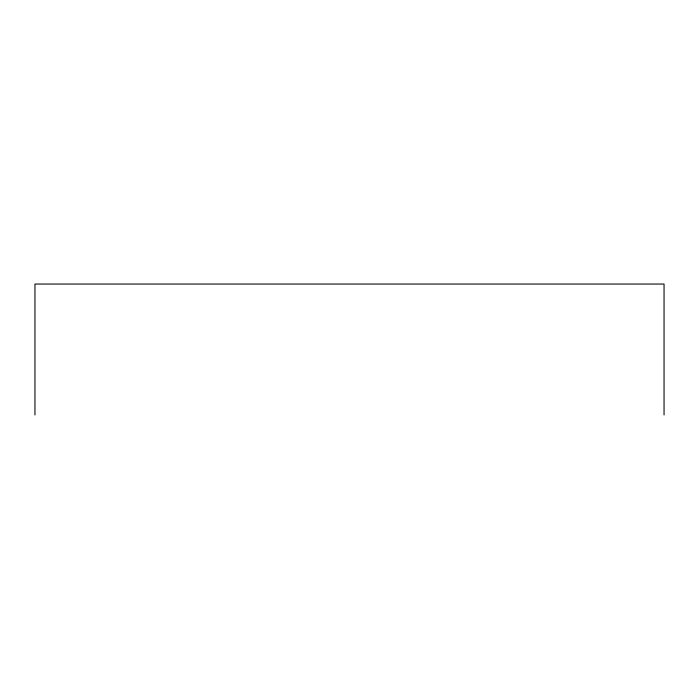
<?xml version="1.0" encoding="UTF-8"?>
<svg xmlns="http://www.w3.org/2000/svg" width="699" height="699" viewBox="0 0 699 699"><rect width="100%" height="100%" fill="white"/><g stroke="black" fill="none" stroke-linecap="round" stroke-linejoin="round"><path stroke-width="1.05" d="M664.05 414.953L664.05 284.047L34.95 284.047L34.95 414.953"/></g></svg>
